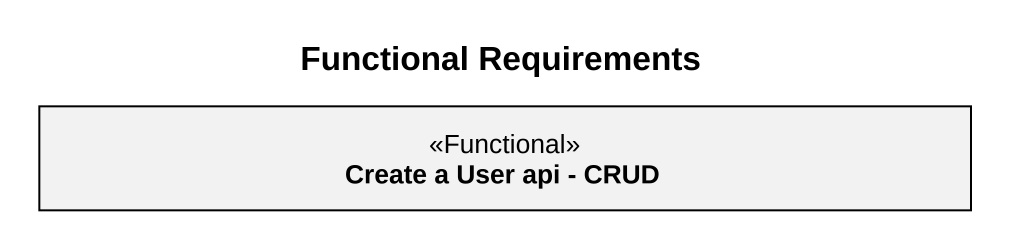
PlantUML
@startuml
title Functional Requirements
hide circle
hide empty members
class "Create a User api - CRUD" as Create_a_User_api_CRUD <<Functional>>
@enduml
